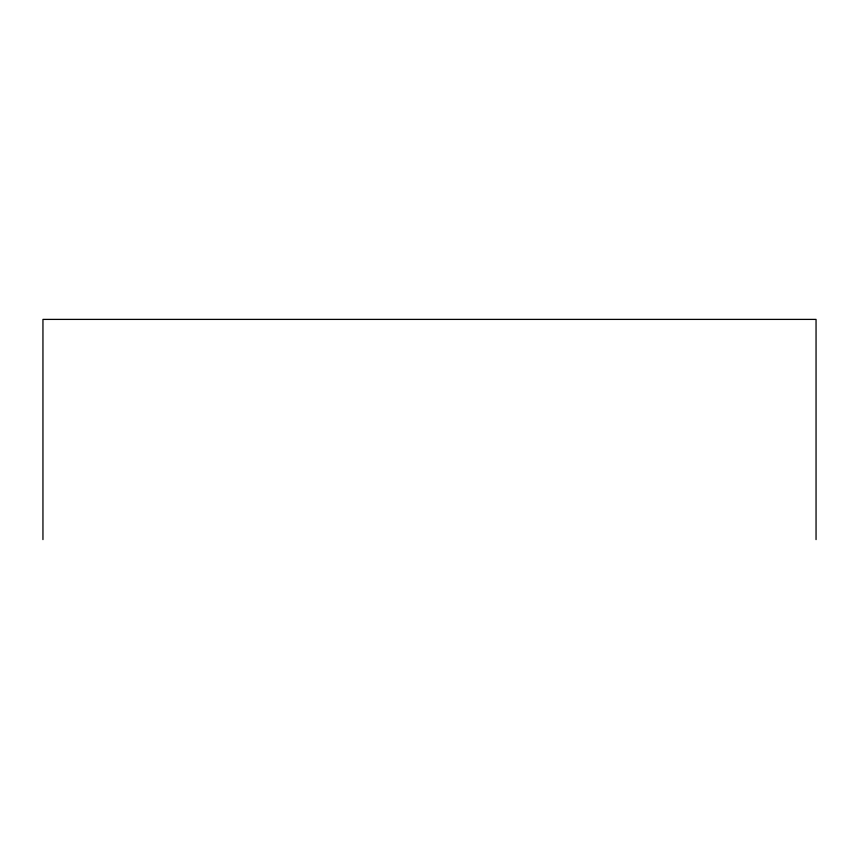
<?xml version="1.0" encoding="UTF-8"?>
<svg xmlns="http://www.w3.org/2000/svg" width="859" height="859" viewBox="0 0 859 859"><rect width="100%" height="100%" fill="white"/><g stroke="black" fill="none" stroke-linecap="round" stroke-linejoin="round"><path stroke-width="1.29" d="M816.05 539.602L816.05 319.398L42.95 319.398L42.95 539.602"/></g></svg>
